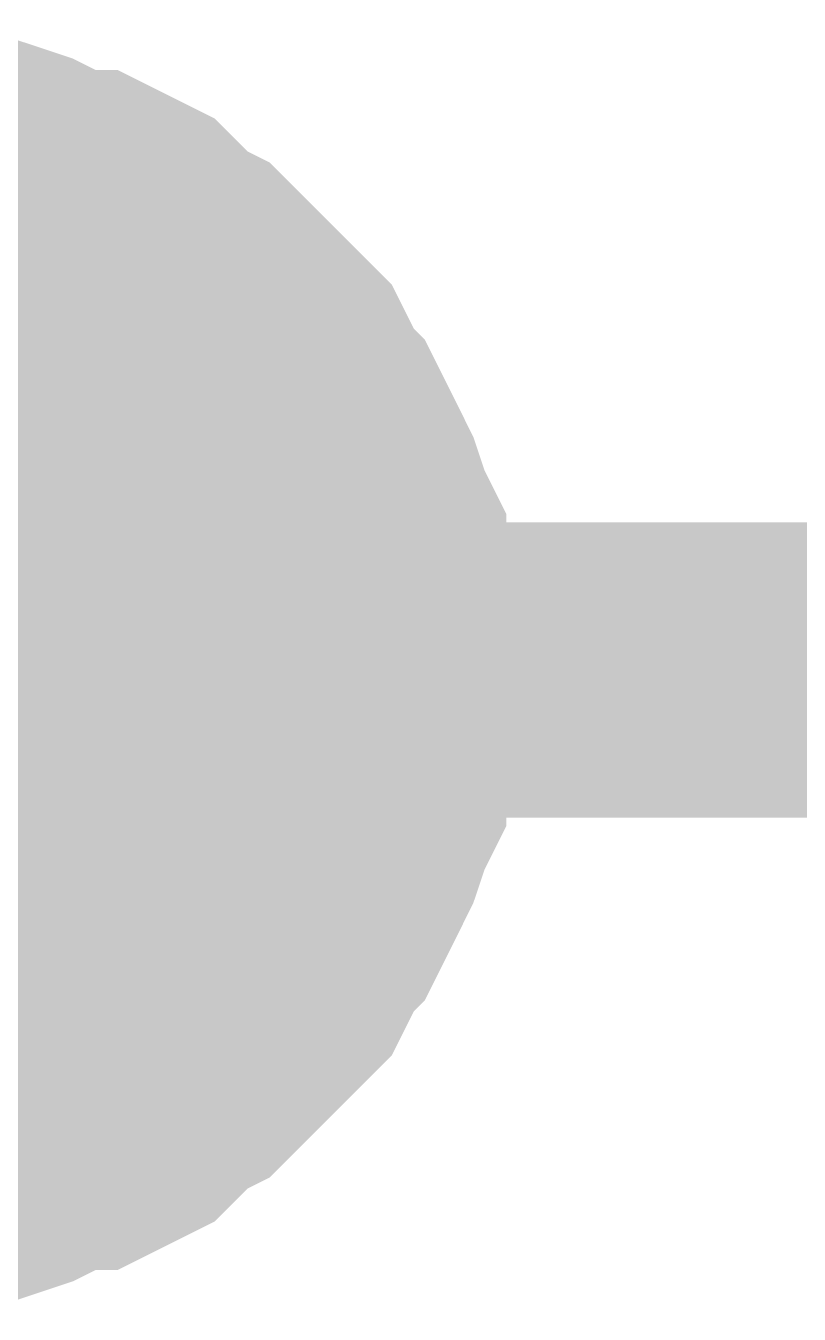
# Model space of a CAD drawing. Header units: inches. Extents: x 0 to 594, y 0 to 420.
# Drawn here: x 137.669 to 138.454, y 106.844 to 108.151 of the extents above; entities that cross this region are included whole.
import ezdxf

# ---------------------------------------------------------------- set-up
doc = ezdxf.new("R2010")
doc.units = ezdxf.units.IN
doc.layers.add('Sheet', color=255, linetype='Continuous')

msp = doc.modelspace()

# ---------------------------------------------------------------- linework, layer by layer
at = {"layer": 'Sheet'}
for points in [[(137.5025, 108.0013, 0.2997, 0.2997, 0), (137.5249, 108.0013, 0.2997, 0.2997, 0), (137.5585, 108.0013, 0.2997, 0.2997, 0), (137.5809, 107.9901, 0.2997, 0.2997, 0), (137.6033, 107.9901, 0.2997, 0.2997, 0), (137.6257, 107.9901, 0.2997, 0.2997, 0), (137.6593, 107.9789, 0.2997, 0.2997, 0), (137.6817, 107.9677, 0.2997, 0.2997, 0), (137.7041, 107.9565, 0.2997, 0.2997, 0), (137.7265, 107.9565, 0.2997, 0.2997, 0), (137.7489, 107.9453, 0.2997, 0.2997, 0), (137.7713, 107.9341, 0.2997, 0.2997, 0), (137.7937, 107.9117, 0.2997, 0.2997, 0), (137.8049, 107.9005, 0.2997, 0.2997, 0), (137.8273, 107.8893, 0.2997, 0.2997, 0), (137.8497, 107.8669, 0.2997, 0.2997, 0), (137.8609, 107.8557, 0.2997, 0.2997, 0), (137.8833, 107.8333, 0.2997, 0.2997, 0), (137.8945, 107.8221, 0.2997, 0.2997, 0), (137.9169, 107.7997, 0.2997, 0.2997, 0), (137.9281, 107.7773, 0.2997, 0.2997, 0), (137.9393, 107.7549, 0.2997, 0.2997, 0), (137.9505, 107.7437, 0.2997, 0.2997, 0), (137.9617, 107.7213, 0.2997, 0.2997, 0), (137.9729, 107.6989, 0.2997, 0.2997, 0), (137.984, 107.6765, 0.2997, 0.2997, 0), (137.9952, 107.6429, 0.2997, 0.2997, 0), (138.0064, 107.6205, 0.2997, 0.2997, 0), (138.0064, 107.5981, 0.2997, 0.2997, 0), (138.0064, 107.5757, 0.2997, 0.2997, 0), (138.0176, 107.5533, 0.2997, 0.2997, 0), (138.0176, 107.5197, 0.2997, 0.2997, 0), (138.0176, 107.4973, 0.2997, 0.2997, 0)], [(137.5025, 108.0013, 0.2997, 0.2997, 0), (137.5249, 108.0013, 0.2997, 0.2997, 0), (137.5585, 108.0013, 0.2997, 0.2997, 0), (137.5809, 107.9901, 0.2997, 0.2997, 0), (137.6033, 107.9901, 0.2997, 0.2997, 0), (137.6257, 107.9901, 0.2997, 0.2997, 0), (137.6593, 107.9789, 0.2997, 0.2997, 0), (137.6817, 107.9677, 0.2997, 0.2997, 0), (137.7041, 107.9565, 0.2997, 0.2997, 0), (137.7265, 107.9565, 0.2997, 0.2997, 0), (137.7489, 107.9453, 0.2997, 0.2997, 0), (137.7713, 107.9341, 0.2997, 0.2997, 0), (137.7937, 107.9117, 0.2997, 0.2997, 0), (137.8049, 107.9005, 0.2997, 0.2997, 0), (137.8273, 107.8893, 0.2997, 0.2997, 0), (137.8497, 107.8669, 0.2997, 0.2997, 0), (137.8609, 107.8557, 0.2997, 0.2997, 0), (137.8833, 107.8333, 0.2997, 0.2997, 0), (137.8945, 107.8221, 0.2997, 0.2997, 0), (137.9169, 107.7997, 0.2997, 0.2997, 0), (137.9281, 107.7773, 0.2997, 0.2997, 0), (137.9393, 107.7549, 0.2997, 0.2997, 0), (137.9505, 107.7437, 0.2997, 0.2997, 0), (137.9617, 107.7213, 0.2997, 0.2997, 0), (137.9729, 107.6989, 0.2997, 0.2997, 0), (137.984, 107.6765, 0.2997, 0.2997, 0), (137.9952, 107.6429, 0.2997, 0.2997, 0), (138.0064, 107.6205, 0.2997, 0.2997, 0), (138.0064, 107.5981, 0.2997, 0.2997, 0), (138.0064, 107.5757, 0.2997, 0.2997, 0), (138.0176, 107.5533, 0.2997, 0.2997, 0), (138.0176, 107.5197, 0.2997, 0.2997, 0), (138.0176, 107.4973, 0.2997, 0.2997, 0)], [(137.5025, 108.0013, 0.2997, 0.2997, 0), (137.5249, 108.0013, 0.2997, 0.2997, 0), (137.5585, 108.0013, 0.2997, 0.2997, 0), (137.5809, 107.9901, 0.2997, 0.2997, 0), (137.6033, 107.9901, 0.2997, 0.2997, 0), (137.6257, 107.9901, 0.2997, 0.2997, 0), (137.6593, 107.9789, 0.2997, 0.2997, 0), (137.6817, 107.9677, 0.2997, 0.2997, 0), (137.7041, 107.9565, 0.2997, 0.2997, 0), (137.7265, 107.9565, 0.2997, 0.2997, 0), (137.7489, 107.9453, 0.2997, 0.2997, 0), (137.7713, 107.9341, 0.2997, 0.2997, 0), (137.7937, 107.9117, 0.2997, 0.2997, 0), (137.8049, 107.9005, 0.2997, 0.2997, 0), (137.8273, 107.8893, 0.2997, 0.2997, 0), (137.8497, 107.8669, 0.2997, 0.2997, 0), (137.8609, 107.8557, 0.2997, 0.2997, 0), (137.8833, 107.8333, 0.2997, 0.2997, 0), (137.8945, 107.8221, 0.2997, 0.2997, 0), (137.9169, 107.7997, 0.2997, 0.2997, 0), (137.9281, 107.7773, 0.2997, 0.2997, 0), (137.9393, 107.7549, 0.2997, 0.2997, 0), (137.9505, 107.7437, 0.2997, 0.2997, 0), (137.9617, 107.7213, 0.2997, 0.2997, 0), (137.9729, 107.6989, 0.2997, 0.2997, 0), (137.984, 107.6765, 0.2997, 0.2997, 0), (137.9952, 107.6429, 0.2997, 0.2997, 0), (138.0064, 107.6205, 0.2997, 0.2997, 0), (138.0064, 107.5981, 0.2997, 0.2997, 0), (138.0064, 107.5757, 0.2997, 0.2997, 0), (138.0176, 107.5533, 0.2997, 0.2997, 0), (138.0176, 107.5197, 0.2997, 0.2997, 0), (138.0176, 107.4973, 0.2997, 0.2997, 0)], [(137.5025, 108.0013, 0.2997, 0.2997, 0), (137.5249, 108.0013, 0.2997, 0.2997, 0), (137.5585, 108.0013, 0.2997, 0.2997, 0), (137.5809, 107.9901, 0.2997, 0.2997, 0), (137.6033, 107.9901, 0.2997, 0.2997, 0), (137.6257, 107.9901, 0.2997, 0.2997, 0), (137.6593, 107.9789, 0.2997, 0.2997, 0), (137.6817, 107.9677, 0.2997, 0.2997, 0), (137.7041, 107.9565, 0.2997, 0.2997, 0), (137.7265, 107.9565, 0.2997, 0.2997, 0), (137.7489, 107.9453, 0.2997, 0.2997, 0), (137.7713, 107.9341, 0.2997, 0.2997, 0), (137.7937, 107.9117, 0.2997, 0.2997, 0), (137.8049, 107.9005, 0.2997, 0.2997, 0), (137.8273, 107.8893, 0.2997, 0.2997, 0), (137.8497, 107.8669, 0.2997, 0.2997, 0), (137.8609, 107.8557, 0.2997, 0.2997, 0), (137.8833, 107.8333, 0.2997, 0.2997, 0), (137.8945, 107.8221, 0.2997, 0.2997, 0), (137.9169, 107.7997, 0.2997, 0.2997, 0), (137.9281, 107.7773, 0.2997, 0.2997, 0), (137.9393, 107.7549, 0.2997, 0.2997, 0), (137.9505, 107.7437, 0.2997, 0.2997, 0), (137.9617, 107.7213, 0.2997, 0.2997, 0), (137.9729, 107.6989, 0.2997, 0.2997, 0), (137.984, 107.6765, 0.2997, 0.2997, 0), (137.9952, 107.6429, 0.2997, 0.2997, 0), (138.0064, 107.6205, 0.2997, 0.2997, 0), (138.0064, 107.5981, 0.2997, 0.2997, 0), (138.0064, 107.5757, 0.2997, 0.2997, 0), (138.0176, 107.5533, 0.2997, 0.2997, 0), (138.0176, 107.5197, 0.2997, 0.2997, 0), (138.0176, 107.4973, 0.2997, 0.2997, 0)], [(137.5025, 108.0013, 0.2997, 0.2997, 0), (137.5249, 108.0013, 0.2997, 0.2997, 0), (137.5585, 108.0013, 0.2997, 0.2997, 0), (137.5809, 107.9901, 0.2997, 0.2997, 0), (137.6033, 107.9901, 0.2997, 0.2997, 0), (137.6257, 107.9901, 0.2997, 0.2997, 0), (137.6593, 107.9789, 0.2997, 0.2997, 0), (137.6817, 107.9677, 0.2997, 0.2997, 0), (137.7041, 107.9565, 0.2997, 0.2997, 0), (137.7265, 107.9565, 0.2997, 0.2997, 0), (137.7489, 107.9453, 0.2997, 0.2997, 0), (137.7713, 107.9341, 0.2997, 0.2997, 0), (137.7937, 107.9117, 0.2997, 0.2997, 0), (137.8049, 107.9005, 0.2997, 0.2997, 0), (137.8273, 107.8893, 0.2997, 0.2997, 0), (137.8497, 107.8669, 0.2997, 0.2997, 0), (137.8609, 107.8557, 0.2997, 0.2997, 0), (137.8833, 107.8333, 0.2997, 0.2997, 0), (137.8945, 107.8221, 0.2997, 0.2997, 0), (137.9169, 107.7997, 0.2997, 0.2997, 0), (137.9281, 107.7773, 0.2997, 0.2997, 0), (137.9393, 107.7549, 0.2997, 0.2997, 0), (137.9505, 107.7437, 0.2997, 0.2997, 0), (137.9617, 107.7213, 0.2997, 0.2997, 0), (137.9729, 107.6989, 0.2997, 0.2997, 0), (137.984, 107.6765, 0.2997, 0.2997, 0), (137.9952, 107.6429, 0.2997, 0.2997, 0), (138.0064, 107.6205, 0.2997, 0.2997, 0), (138.0064, 107.5981, 0.2997, 0.2997, 0), (138.0064, 107.5757, 0.2997, 0.2997, 0), (138.0176, 107.5533, 0.2997, 0.2997, 0), (138.0176, 107.5197, 0.2997, 0.2997, 0), (138.0176, 107.4973, 0.2997, 0.2997, 0)], [(137.6033, 107.9901, 0.0991, 0.0991, 0), (137.6257, 107.9901, 0.0991, 0.0991, 0), (137.6593, 107.9789, 0.0991, 0.0991, 0), (137.6817, 107.9677, 0.0991, 0.0991, 0), (137.7041, 107.9565, 0.0991, 0.0991, 0), (137.7265, 107.9565, 0.0991, 0.0991, 0), (137.7489, 107.9453, 0.0991, 0.0991, 0), (137.7713, 107.9341, 0.0991, 0.0991, 0), (137.7937, 107.9117, 0.0991, 0.0991, 0), (137.8049, 107.9005, 0.0991, 0.0991, 0), (137.8273, 107.8893, 0.0991, 0.0991, 0), (137.8497, 107.8669, 0.0991, 0.0991, 0), (137.8609, 107.8557, 0.0991, 0.0991, 0), (137.8833, 107.8333, 0.0991, 0.0991, 0), (137.8945, 107.8221, 0.0991, 0.0991, 0), (137.9169, 107.7997, 0.0991, 0.0991, 0), (137.9281, 107.7773, 0.0991, 0.0991, 0), (137.9393, 107.7549, 0.0991, 0.0991, 0), (137.9505, 107.7437, 0.0991, 0.0991, 0), (137.9617, 107.7213, 0.0991, 0.0991, 0), (137.9729, 107.6989, 0.0991, 0.0991, 0), (137.984, 107.6765, 0.0991, 0.0991, 0), (137.9952, 107.6429, 0.0991, 0.0991, 0), (138.0064, 107.6205, 0.0991, 0.0991, 0), (138.0064, 107.5981, 0.0991, 0.0991, 0), (138.0064, 107.5757, 0.0991, 0.0991, 0), (138.0176, 107.5533, 0.0991, 0.0991, 0), (138.0176, 107.5197, 0.0991, 0.0991, 0), (138.0176, 107.4973, 0.0991, 0.0991, 0)], [(137.6033, 107.9901, 0.0991, 0.0991, 0), (137.6257, 107.9901, 0.0991, 0.0991, 0), (137.6593, 107.9789, 0.0991, 0.0991, 0), (137.6817, 107.9677, 0.0991, 0.0991, 0), (137.7041, 107.9565, 0.0991, 0.0991, 0), (137.7265, 107.9565, 0.0991, 0.0991, 0), (137.7489, 107.9453, 0.0991, 0.0991, 0), (137.7713, 107.9341, 0.0991, 0.0991, 0), (137.7937, 107.9117, 0.0991, 0.0991, 0), (137.8049, 107.9005, 0.0991, 0.0991, 0), (137.8273, 107.8893, 0.0991, 0.0991, 0), (137.8497, 107.8669, 0.0991, 0.0991, 0), (137.8609, 107.8557, 0.0991, 0.0991, 0), (137.8833, 107.8333, 0.0991, 0.0991, 0), (137.8945, 107.8221, 0.0991, 0.0991, 0), (137.9169, 107.7997, 0.0991, 0.0991, 0), (137.9281, 107.7773, 0.0991, 0.0991, 0), (137.9393, 107.7549, 0.0991, 0.0991, 0), (137.9505, 107.7437, 0.0991, 0.0991, 0), (137.9617, 107.7213, 0.0991, 0.0991, 0), (137.9729, 107.6989, 0.0991, 0.0991, 0), (137.984, 107.6765, 0.0991, 0.0991, 0), (137.9952, 107.6429, 0.0991, 0.0991, 0), (138.0064, 107.6205, 0.0991, 0.0991, 0), (138.0064, 107.5981, 0.0991, 0.0991, 0), (138.0064, 107.5757, 0.0991, 0.0991, 0), (138.0176, 107.5533, 0.0991, 0.0991, 0), (138.0176, 107.5197, 0.0991, 0.0991, 0), (138.0176, 107.4973, 0.0991, 0.0991, 0)], [(137.6033, 107.9901, 0.0991, 0.0991, 0), (137.6257, 107.9901, 0.0991, 0.0991, 0), (137.6593, 107.9789, 0.0991, 0.0991, 0), (137.6817, 107.9677, 0.0991, 0.0991, 0), (137.7041, 107.9565, 0.0991, 0.0991, 0), (137.7265, 107.9565, 0.0991, 0.0991, 0), (137.7489, 107.9453, 0.0991, 0.0991, 0), (137.7713, 107.9341, 0.0991, 0.0991, 0), (137.7937, 107.9117, 0.0991, 0.0991, 0), (137.8049, 107.9005, 0.0991, 0.0991, 0), (137.8273, 107.8893, 0.0991, 0.0991, 0), (137.8497, 107.8669, 0.0991, 0.0991, 0), (137.8609, 107.8557, 0.0991, 0.0991, 0), (137.8833, 107.8333, 0.0991, 0.0991, 0), (137.8945, 107.8221, 0.0991, 0.0991, 0), (137.9169, 107.7997, 0.0991, 0.0991, 0), (137.9281, 107.7773, 0.0991, 0.0991, 0), (137.9393, 107.7549, 0.0991, 0.0991, 0), (137.9505, 107.7437, 0.0991, 0.0991, 0), (137.9617, 107.7213, 0.0991, 0.0991, 0), (137.9729, 107.6989, 0.0991, 0.0991, 0), (137.984, 107.6765, 0.0991, 0.0991, 0), (137.9952, 107.6429, 0.0991, 0.0991, 0), (138.0064, 107.6205, 0.0991, 0.0991, 0), (138.0064, 107.5981, 0.0991, 0.0991, 0), (138.0064, 107.5757, 0.0991, 0.0991, 0), (138.0176, 107.5533, 0.0991, 0.0991, 0), (138.0176, 107.5197, 0.0991, 0.0991, 0), (138.0176, 107.4973, 0.0991, 0.0991, 0)], [(137.6033, 107.9901, 0.0991, 0.0991, 0), (137.6257, 107.9901, 0.0991, 0.0991, 0), (137.6593, 107.9789, 0.0991, 0.0991, 0), (137.6817, 107.9677, 0.0991, 0.0991, 0), (137.7041, 107.9565, 0.0991, 0.0991, 0), (137.7265, 107.9565, 0.0991, 0.0991, 0), (137.7489, 107.9453, 0.0991, 0.0991, 0), (137.7713, 107.9341, 0.0991, 0.0991, 0), (137.7937, 107.9117, 0.0991, 0.0991, 0), (137.8049, 107.9005, 0.0991, 0.0991, 0), (137.8273, 107.8893, 0.0991, 0.0991, 0), (137.8497, 107.8669, 0.0991, 0.0991, 0), (137.8609, 107.8557, 0.0991, 0.0991, 0), (137.8833, 107.8333, 0.0991, 0.0991, 0), (137.8945, 107.8221, 0.0991, 0.0991, 0), (137.9169, 107.7997, 0.0991, 0.0991, 0), (137.9281, 107.7773, 0.0991, 0.0991, 0), (137.9393, 107.7549, 0.0991, 0.0991, 0), (137.9505, 107.7437, 0.0991, 0.0991, 0), (137.9617, 107.7213, 0.0991, 0.0991, 0), (137.9729, 107.6989, 0.0991, 0.0991, 0), (137.984, 107.6765, 0.0991, 0.0991, 0), (137.9952, 107.6429, 0.0991, 0.0991, 0), (138.0064, 107.6205, 0.0991, 0.0991, 0), (138.0064, 107.5981, 0.0991, 0.0991, 0), (138.0064, 107.5757, 0.0991, 0.0991, 0), (138.0176, 107.5533, 0.0991, 0.0991, 0), (138.0176, 107.5197, 0.0991, 0.0991, 0), (138.0176, 107.4973, 0.0991, 0.0991, 0)], [(137.6033, 107.9901, 0.0991, 0.0991, 0), (137.6257, 107.9901, 0.0991, 0.0991, 0), (137.6593, 107.9789, 0.0991, 0.0991, 0), (137.6817, 107.9677, 0.0991, 0.0991, 0), (137.7041, 107.9565, 0.0991, 0.0991, 0), (137.7265, 107.9565, 0.0991, 0.0991, 0), (137.7489, 107.9453, 0.0991, 0.0991, 0), (137.7713, 107.9341, 0.0991, 0.0991, 0), (137.7937, 107.9117, 0.0991, 0.0991, 0), (137.8049, 107.9005, 0.0991, 0.0991, 0), (137.8273, 107.8893, 0.0991, 0.0991, 0), (137.8497, 107.8669, 0.0991, 0.0991, 0), (137.8609, 107.8557, 0.0991, 0.0991, 0), (137.8833, 107.8333, 0.0991, 0.0991, 0), (137.8945, 107.8221, 0.0991, 0.0991, 0), (137.9169, 107.7997, 0.0991, 0.0991, 0), (137.9281, 107.7773, 0.0991, 0.0991, 0), (137.9393, 107.7549, 0.0991, 0.0991, 0), (137.9505, 107.7437, 0.0991, 0.0991, 0), (137.9617, 107.7213, 0.0991, 0.0991, 0), (137.9729, 107.6989, 0.0991, 0.0991, 0), (137.984, 107.6765, 0.0991, 0.0991, 0), (137.9952, 107.6429, 0.0991, 0.0991, 0), (138.0064, 107.6205, 0.0991, 0.0991, 0), (138.0064, 107.5981, 0.0991, 0.0991, 0), (138.0064, 107.5757, 0.0991, 0.0991, 0), (138.0176, 107.5533, 0.0991, 0.0991, 0), (138.0176, 107.5197, 0.0991, 0.0991, 0), (138.0176, 107.4973, 0.0991, 0.0991, 0)], [(130.0103, 107.4973, 0.2997, 0.2997, 0), (137.5025, 107.4973, 0.2997, 0.2997, 0), (150.0007, 107.4973, 0.2997, 0.2997, 0)], [(138.0176, 107.4973, 0.2997, 0.2997, 0), (138.0176, 107.4749, 0.2997, 0.2997, 0), (138.0176, 107.4413, 0.2997, 0.2997, 0), (138.0064, 107.4189, 0.2997, 0.2997, 0), (138.0064, 107.3965, 0.2997, 0.2997, 0), (138.0064, 107.3741, 0.2997, 0.2997, 0), (137.9952, 107.3517, 0.2997, 0.2997, 0), (137.984, 107.3182, 0.2997, 0.2997, 0), (137.9729, 107.2958, 0.2997, 0.2997, 0), (137.9617, 107.2734, 0.2997, 0.2997, 0), (137.9505, 107.251, 0.2997, 0.2997, 0), (137.9393, 107.2398, 0.2997, 0.2997, 0), (137.9281, 107.2174, 0.2997, 0.2997, 0), (137.9169, 107.195, 0.2997, 0.2997, 0), (137.8945, 107.1726, 0.2997, 0.2997, 0), (137.8833, 107.1614, 0.2997, 0.2997, 0), (137.8609, 107.139, 0.2997, 0.2997, 0), (137.8497, 107.1278, 0.2997, 0.2997, 0), (137.8273, 107.1054, 0.2997, 0.2997, 0), (137.8049, 107.0942, 0.2997, 0.2997, 0), (137.7937, 107.083, 0.2997, 0.2997, 0), (137.7713, 107.0606, 0.2997, 0.2997, 0), (137.7489, 107.0494, 0.2997, 0.2997, 0), (137.7265, 107.0382, 0.2997, 0.2997, 0), (137.7041, 107.0382, 0.2997, 0.2997, 0), (137.6817, 107.027, 0.2997, 0.2997, 0), (137.6593, 107.0158, 0.2997, 0.2997, 0), (137.6257, 107.0046, 0.2997, 0.2997, 0), (137.6033, 107.0046, 0.2997, 0.2997, 0), (137.5809, 107.0046, 0.2997, 0.2997, 0), (137.5585, 106.9934, 0.2997, 0.2997, 0), (137.5249, 106.9934, 0.2997, 0.2997, 0), (137.5025, 106.9934, 0.2997, 0.2997, 0)], [(138.0176, 107.4973, 0.2997, 0.2997, 0), (138.0176, 107.4749, 0.2997, 0.2997, 0), (138.0176, 107.4413, 0.2997, 0.2997, 0), (138.0064, 107.4189, 0.2997, 0.2997, 0), (138.0064, 107.3965, 0.2997, 0.2997, 0), (138.0064, 107.3741, 0.2997, 0.2997, 0), (137.9952, 107.3517, 0.2997, 0.2997, 0), (137.984, 107.3182, 0.2997, 0.2997, 0), (137.9729, 107.2958, 0.2997, 0.2997, 0), (137.9617, 107.2734, 0.2997, 0.2997, 0), (137.9505, 107.251, 0.2997, 0.2997, 0), (137.9393, 107.2398, 0.2997, 0.2997, 0), (137.9281, 107.2174, 0.2997, 0.2997, 0), (137.9169, 107.195, 0.2997, 0.2997, 0), (137.8945, 107.1726, 0.2997, 0.2997, 0), (137.8833, 107.1614, 0.2997, 0.2997, 0), (137.8609, 107.139, 0.2997, 0.2997, 0), (137.8497, 107.1278, 0.2997, 0.2997, 0), (137.8273, 107.1054, 0.2997, 0.2997, 0), (137.8049, 107.0942, 0.2997, 0.2997, 0), (137.7937, 107.083, 0.2997, 0.2997, 0), (137.7713, 107.0606, 0.2997, 0.2997, 0), (137.7489, 107.0494, 0.2997, 0.2997, 0), (137.7265, 107.0382, 0.2997, 0.2997, 0), (137.7041, 107.0382, 0.2997, 0.2997, 0), (137.6817, 107.027, 0.2997, 0.2997, 0), (137.6593, 107.0158, 0.2997, 0.2997, 0), (137.6257, 107.0046, 0.2997, 0.2997, 0), (137.6033, 107.0046, 0.2997, 0.2997, 0), (137.5809, 107.0046, 0.2997, 0.2997, 0), (137.5585, 106.9934, 0.2997, 0.2997, 0), (137.5249, 106.9934, 0.2997, 0.2997, 0), (137.5025, 106.9934, 0.2997, 0.2997, 0)], [(138.0176, 107.4973, 0.2997, 0.2997, 0), (138.0176, 107.4749, 0.2997, 0.2997, 0), (138.0176, 107.4413, 0.2997, 0.2997, 0), (138.0064, 107.4189, 0.2997, 0.2997, 0), (138.0064, 107.3965, 0.2997, 0.2997, 0), (138.0064, 107.3741, 0.2997, 0.2997, 0), (137.9952, 107.3517, 0.2997, 0.2997, 0), (137.984, 107.3182, 0.2997, 0.2997, 0), (137.9729, 107.2958, 0.2997, 0.2997, 0), (137.9617, 107.2734, 0.2997, 0.2997, 0), (137.9505, 107.251, 0.2997, 0.2997, 0), (137.9393, 107.2398, 0.2997, 0.2997, 0), (137.9281, 107.2174, 0.2997, 0.2997, 0), (137.9169, 107.195, 0.2997, 0.2997, 0), (137.8945, 107.1726, 0.2997, 0.2997, 0), (137.8833, 107.1614, 0.2997, 0.2997, 0), (137.8609, 107.139, 0.2997, 0.2997, 0), (137.8497, 107.1278, 0.2997, 0.2997, 0), (137.8273, 107.1054, 0.2997, 0.2997, 0), (137.8049, 107.0942, 0.2997, 0.2997, 0), (137.7937, 107.083, 0.2997, 0.2997, 0), (137.7713, 107.0606, 0.2997, 0.2997, 0), (137.7489, 107.0494, 0.2997, 0.2997, 0), (137.7265, 107.0382, 0.2997, 0.2997, 0), (137.7041, 107.0382, 0.2997, 0.2997, 0), (137.6817, 107.027, 0.2997, 0.2997, 0), (137.6593, 107.0158, 0.2997, 0.2997, 0), (137.6257, 107.0046, 0.2997, 0.2997, 0), (137.6033, 107.0046, 0.2997, 0.2997, 0), (137.5809, 107.0046, 0.2997, 0.2997, 0), (137.5585, 106.9934, 0.2997, 0.2997, 0), (137.5249, 106.9934, 0.2997, 0.2997, 0), (137.5025, 106.9934, 0.2997, 0.2997, 0)], [(138.0176, 107.4973, 0.2997, 0.2997, 0), (138.0176, 107.4749, 0.2997, 0.2997, 0), (138.0176, 107.4413, 0.2997, 0.2997, 0), (138.0064, 107.4189, 0.2997, 0.2997, 0), (138.0064, 107.3965, 0.2997, 0.2997, 0), (138.0064, 107.3741, 0.2997, 0.2997, 0), (137.9952, 107.3517, 0.2997, 0.2997, 0), (137.984, 107.3182, 0.2997, 0.2997, 0), (137.9729, 107.2958, 0.2997, 0.2997, 0), (137.9617, 107.2734, 0.2997, 0.2997, 0), (137.9505, 107.251, 0.2997, 0.2997, 0), (137.9393, 107.2398, 0.2997, 0.2997, 0), (137.9281, 107.2174, 0.2997, 0.2997, 0), (137.9169, 107.195, 0.2997, 0.2997, 0), (137.8945, 107.1726, 0.2997, 0.2997, 0), (137.8833, 107.1614, 0.2997, 0.2997, 0), (137.8609, 107.139, 0.2997, 0.2997, 0), (137.8497, 107.1278, 0.2997, 0.2997, 0), (137.8273, 107.1054, 0.2997, 0.2997, 0), (137.8049, 107.0942, 0.2997, 0.2997, 0), (137.7937, 107.083, 0.2997, 0.2997, 0), (137.7713, 107.0606, 0.2997, 0.2997, 0), (137.7489, 107.0494, 0.2997, 0.2997, 0), (137.7265, 107.0382, 0.2997, 0.2997, 0), (137.7041, 107.0382, 0.2997, 0.2997, 0), (137.6817, 107.027, 0.2997, 0.2997, 0), (137.6593, 107.0158, 0.2997, 0.2997, 0), (137.6257, 107.0046, 0.2997, 0.2997, 0), (137.6033, 107.0046, 0.2997, 0.2997, 0), (137.5809, 107.0046, 0.2997, 0.2997, 0), (137.5585, 106.9934, 0.2997, 0.2997, 0), (137.5249, 106.9934, 0.2997, 0.2997, 0), (137.5025, 106.9934, 0.2997, 0.2997, 0)], [(138.0176, 107.4973, 0.2997, 0.2997, 0), (138.0176, 107.4749, 0.2997, 0.2997, 0), (138.0176, 107.4413, 0.2997, 0.2997, 0), (138.0064, 107.4189, 0.2997, 0.2997, 0), (138.0064, 107.3965, 0.2997, 0.2997, 0), (138.0064, 107.3741, 0.2997, 0.2997, 0), (137.9952, 107.3517, 0.2997, 0.2997, 0), (137.984, 107.3182, 0.2997, 0.2997, 0), (137.9729, 107.2958, 0.2997, 0.2997, 0), (137.9617, 107.2734, 0.2997, 0.2997, 0), (137.9505, 107.251, 0.2997, 0.2997, 0), (137.9393, 107.2398, 0.2997, 0.2997, 0), (137.9281, 107.2174, 0.2997, 0.2997, 0), (137.9169, 107.195, 0.2997, 0.2997, 0), (137.8945, 107.1726, 0.2997, 0.2997, 0), (137.8833, 107.1614, 0.2997, 0.2997, 0), (137.8609, 107.139, 0.2997, 0.2997, 0), (137.8497, 107.1278, 0.2997, 0.2997, 0), (137.8273, 107.1054, 0.2997, 0.2997, 0), (137.8049, 107.0942, 0.2997, 0.2997, 0), (137.7937, 107.083, 0.2997, 0.2997, 0), (137.7713, 107.0606, 0.2997, 0.2997, 0), (137.7489, 107.0494, 0.2997, 0.2997, 0), (137.7265, 107.0382, 0.2997, 0.2997, 0), (137.7041, 107.0382, 0.2997, 0.2997, 0), (137.6817, 107.027, 0.2997, 0.2997, 0), (137.6593, 107.0158, 0.2997, 0.2997, 0), (137.6257, 107.0046, 0.2997, 0.2997, 0), (137.6033, 107.0046, 0.2997, 0.2997, 0), (137.5809, 107.0046, 0.2997, 0.2997, 0), (137.5585, 106.9934, 0.2997, 0.2997, 0), (137.5249, 106.9934, 0.2997, 0.2997, 0), (137.5025, 106.9934, 0.2997, 0.2997, 0)], [(138.0176, 107.4973, 0.2997, 0.2997, 0), (138.0176, 107.4973, 0.2997, 0.2997, 0), (138.0176, 107.4973, 0.2997, 0.2997, 0), (138.0176, 107.4973, 0.2997, 0.2997, 0), (138.0176, 107.4973, 0.2997, 0.2997, 0), (138.0176, 107.4973, 0.2997, 0.2997, 0), (138.0176, 107.4973, 0.2997, 0.2997, 0), (138.0176, 107.4973, 0.2997, 0.2997, 0), (138.0176, 107.4973, 0.2997, 0.2997, 0), (138.0176, 107.4973, 0.2997, 0.2997, 0), (138.0176, 107.4973, 0.2997, 0.2997, 0), (138.0176, 107.4973, 0.2997, 0.2997, 0), (138.0176, 107.4973, 0.2997, 0.2997, 0), (138.0176, 107.4973, 0.2997, 0.2997, 0), (138.0176, 107.4973, 0.2997, 0.2997, 0), (138.0176, 107.4973, 0.2997, 0.2997, 0), (138.0176, 107.4973, 0.2997, 0.2997, 0), (138.0176, 107.4973, 0.2997, 0.2997, 0), (138.0176, 107.4973, 0.2997, 0.2997, 0), (138.0176, 107.4973, 0.2997, 0.2997, 0), (138.0176, 107.4973, 0.2997, 0.2997, 0), (138.0176, 107.4973, 0.2997, 0.2997, 0), (138.0176, 107.4973, 0.2997, 0.2997, 0), (138.0176, 107.4973, 0.2997, 0.2997, 0), (138.0176, 107.4973, 0.2997, 0.2997, 0), (138.0176, 107.4973, 0.2997, 0.2997, 0), (138.0176, 107.4973, 0.2997, 0.2997, 0), (138.0176, 107.4973, 0.2997, 0.2997, 0), (138.0176, 107.4973, 0.2997, 0.2997, 0), (138.0176, 107.4973, 0.2997, 0.2997, 0), (138.0176, 107.4973, 0.2997, 0.2997, 0), (138.0176, 107.4973, 0.2997, 0.2997, 0), (138.0176, 107.4973, 0.2997, 0.2997, 0)], [(138.0176, 107.4973, 0.2997, 0.2997, 0), (138.0176, 107.4973, 0.2997, 0.2997, 0)], [(138.0176, 107.4973, 0.2997, 0.2997, 0), (138.0176, 107.4973, 0.2997, 0.2997, 0), (138.0176, 107.4973, 0.2997, 0.2997, 0), (138.0176, 107.4973, 0.2997, 0.2997, 0), (138.0176, 107.4973, 0.2997, 0.2997, 0), (138.0176, 107.4973, 0.2997, 0.2997, 0), (138.0176, 107.4973, 0.2997, 0.2997, 0), (138.0176, 107.4973, 0.2997, 0.2997, 0), (138.0176, 107.4973, 0.2997, 0.2997, 0), (138.0176, 107.4973, 0.2997, 0.2997, 0), (138.0176, 107.4973, 0.2997, 0.2997, 0), (138.0176, 107.4973, 0.2997, 0.2997, 0), (138.0176, 107.4973, 0.2997, 0.2997, 0), (138.0176, 107.4973, 0.2997, 0.2997, 0), (138.0176, 107.4973, 0.2997, 0.2997, 0), (138.0176, 107.4973, 0.2997, 0.2997, 0), (138.0176, 107.4973, 0.2997, 0.2997, 0), (138.0176, 107.4973, 0.2997, 0.2997, 0), (138.0176, 107.4973, 0.2997, 0.2997, 0), (138.0176, 107.4973, 0.2997, 0.2997, 0), (138.0176, 107.4973, 0.2997, 0.2997, 0), (138.0176, 107.4973, 0.2997, 0.2997, 0), (138.0176, 107.4973, 0.2997, 0.2997, 0), (138.0176, 107.4973, 0.2997, 0.2997, 0), (138.0176, 107.4973, 0.2997, 0.2997, 0), (138.0176, 107.4973, 0.2997, 0.2997, 0), (138.0176, 107.4973, 0.2997, 0.2997, 0), (138.0176, 107.4973, 0.2997, 0.2997, 0), (138.0176, 107.4973, 0.2997, 0.2997, 0), (138.0176, 107.4973, 0.2997, 0.2997, 0), (138.0176, 107.4973, 0.2997, 0.2997, 0), (138.0176, 107.4973, 0.2997, 0.2997, 0), (138.0176, 107.4973, 0.2997, 0.2997, 0)], [(138.0176, 107.4973, 0.2997, 0.2997, 0), (138.0176, 107.4973, 0.2997, 0.2997, 0)], [(138.0176, 107.4973, 0.2997, 0.2997, 0), (138.0176, 107.4973, 0.2997, 0.2997, 0), (138.0176, 107.4973, 0.2997, 0.2997, 0), (138.0176, 107.4973, 0.2997, 0.2997, 0), (138.0176, 107.4973, 0.2997, 0.2997, 0), (138.0176, 107.4973, 0.2997, 0.2997, 0), (138.0176, 107.4973, 0.2997, 0.2997, 0), (138.0176, 107.4973, 0.2997, 0.2997, 0), (138.0176, 107.4973, 0.2997, 0.2997, 0), (138.0176, 107.4973, 0.2997, 0.2997, 0), (138.0176, 107.4973, 0.2997, 0.2997, 0), (138.0176, 107.4973, 0.2997, 0.2997, 0), (138.0176, 107.4973, 0.2997, 0.2997, 0), (138.0176, 107.4973, 0.2997, 0.2997, 0), (138.0176, 107.4973, 0.2997, 0.2997, 0), (138.0176, 107.4973, 0.2997, 0.2997, 0), (138.0176, 107.4973, 0.2997, 0.2997, 0), (138.0176, 107.4973, 0.2997, 0.2997, 0), (138.0176, 107.4973, 0.2997, 0.2997, 0), (138.0176, 107.4973, 0.2997, 0.2997, 0), (138.0176, 107.4973, 0.2997, 0.2997, 0), (138.0176, 107.4973, 0.2997, 0.2997, 0), (138.0176, 107.4973, 0.2997, 0.2997, 0), (138.0176, 107.4973, 0.2997, 0.2997, 0), (138.0176, 107.4973, 0.2997, 0.2997, 0), (138.0176, 107.4973, 0.2997, 0.2997, 0), (138.0176, 107.4973, 0.2997, 0.2997, 0), (138.0176, 107.4973, 0.2997, 0.2997, 0), (138.0176, 107.4973, 0.2997, 0.2997, 0), (138.0176, 107.4973, 0.2997, 0.2997, 0), (138.0176, 107.4973, 0.2997, 0.2997, 0), (138.0176, 107.4973, 0.2997, 0.2997, 0), (138.0176, 107.4973, 0.2997, 0.2997, 0)], [(138.0176, 107.4973, 0.2997, 0.2997, 0), (138.0176, 107.4973, 0.2997, 0.2997, 0)], [(138.0176, 107.4973, 0.2997, 0.2997, 0), (138.0176, 107.4973, 0.2997, 0.2997, 0), (138.0176, 107.4973, 0.2997, 0.2997, 0), (138.0176, 107.4973, 0.2997, 0.2997, 0), (138.0176, 107.4973, 0.2997, 0.2997, 0), (138.0176, 107.4973, 0.2997, 0.2997, 0), (138.0176, 107.4973, 0.2997, 0.2997, 0), (138.0176, 107.4973, 0.2997, 0.2997, 0), (138.0176, 107.4973, 0.2997, 0.2997, 0), (138.0176, 107.4973, 0.2997, 0.2997, 0), (138.0176, 107.4973, 0.2997, 0.2997, 0), (138.0176, 107.4973, 0.2997, 0.2997, 0), (138.0176, 107.4973, 0.2997, 0.2997, 0), (138.0176, 107.4973, 0.2997, 0.2997, 0), (138.0176, 107.4973, 0.2997, 0.2997, 0), (138.0176, 107.4973, 0.2997, 0.2997, 0), (138.0176, 107.4973, 0.2997, 0.2997, 0), (138.0176, 107.4973, 0.2997, 0.2997, 0), (138.0176, 107.4973, 0.2997, 0.2997, 0), (138.0176, 107.4973, 0.2997, 0.2997, 0), (138.0176, 107.4973, 0.2997, 0.2997, 0), (138.0176, 107.4973, 0.2997, 0.2997, 0), (138.0176, 107.4973, 0.2997, 0.2997, 0), (138.0176, 107.4973, 0.2997, 0.2997, 0), (138.0176, 107.4973, 0.2997, 0.2997, 0), (138.0176, 107.4973, 0.2997, 0.2997, 0), (138.0176, 107.4973, 0.2997, 0.2997, 0), (138.0176, 107.4973, 0.2997, 0.2997, 0), (138.0176, 107.4973, 0.2997, 0.2997, 0), (138.0176, 107.4973, 0.2997, 0.2997, 0), (138.0176, 107.4973, 0.2997, 0.2997, 0), (138.0176, 107.4973, 0.2997, 0.2997, 0), (138.0176, 107.4973, 0.2997, 0.2997, 0)], [(138.0176, 107.4973, 0.2997, 0.2997, 0), (138.0176, 107.4973, 0.2997, 0.2997, 0)], [(138.0176, 107.4973, 0.2997, 0.2997, 0), (138.0176, 107.4973, 0.2997, 0.2997, 0), (138.0176, 107.4973, 0.2997, 0.2997, 0), (138.0176, 107.4973, 0.2997, 0.2997, 0), (138.0176, 107.4973, 0.2997, 0.2997, 0), (138.0176, 107.4973, 0.2997, 0.2997, 0), (138.0176, 107.4973, 0.2997, 0.2997, 0), (138.0176, 107.4973, 0.2997, 0.2997, 0), (138.0176, 107.4973, 0.2997, 0.2997, 0), (138.0176, 107.4973, 0.2997, 0.2997, 0), (138.0176, 107.4973, 0.2997, 0.2997, 0), (138.0176, 107.4973, 0.2997, 0.2997, 0), (138.0176, 107.4973, 0.2997, 0.2997, 0), (138.0176, 107.4973, 0.2997, 0.2997, 0), (138.0176, 107.4973, 0.2997, 0.2997, 0), (138.0176, 107.4973, 0.2997, 0.2997, 0), (138.0176, 107.4973, 0.2997, 0.2997, 0), (138.0176, 107.4973, 0.2997, 0.2997, 0), (138.0176, 107.4973, 0.2997, 0.2997, 0), (138.0176, 107.4973, 0.2997, 0.2997, 0), (138.0176, 107.4973, 0.2997, 0.2997, 0), (138.0176, 107.4973, 0.2997, 0.2997, 0), (138.0176, 107.4973, 0.2997, 0.2997, 0), (138.0176, 107.4973, 0.2997, 0.2997, 0), (138.0176, 107.4973, 0.2997, 0.2997, 0), (138.0176, 107.4973, 0.2997, 0.2997, 0), (138.0176, 107.4973, 0.2997, 0.2997, 0), (138.0176, 107.4973, 0.2997, 0.2997, 0), (138.0176, 107.4973, 0.2997, 0.2997, 0), (138.0176, 107.4973, 0.2997, 0.2997, 0), (138.0176, 107.4973, 0.2997, 0.2997, 0), (138.0176, 107.4973, 0.2997, 0.2997, 0), (138.0176, 107.4973, 0.2997, 0.2997, 0)], [(138.0176, 107.4973, 0.2997, 0.2997, 0), (138.0176, 107.4973, 0.2997, 0.2997, 0)], [(138.0176, 107.4973, 0.0991, 0.0991, 0), (138.0176, 107.4749, 0.0991, 0.0991, 0), (138.0176, 107.4413, 0.0991, 0.0991, 0), (138.0064, 107.4189, 0.0991, 0.0991, 0), (138.0064, 107.3965, 0.0991, 0.0991, 0), (138.0064, 107.3741, 0.0991, 0.0991, 0), (137.9952, 107.3517, 0.0991, 0.0991, 0), (137.984, 107.3182, 0.0991, 0.0991, 0), (137.9729, 107.2958, 0.0991, 0.0991, 0), (137.9617, 107.2734, 0.0991, 0.0991, 0), (137.9505, 107.251, 0.0991, 0.0991, 0), (137.9393, 107.2398, 0.0991, 0.0991, 0), (137.9281, 107.2174, 0.0991, 0.0991, 0), (137.9169, 107.195, 0.0991, 0.0991, 0), (137.8945, 107.1726, 0.0991, 0.0991, 0), (137.8833, 107.1614, 0.0991, 0.0991, 0), (137.8609, 107.139, 0.0991, 0.0991, 0), (137.8497, 107.1278, 0.0991, 0.0991, 0), (137.8273, 107.1054, 0.0991, 0.0991, 0), (137.8049, 107.0942, 0.0991, 0.0991, 0), (137.7937, 107.083, 0.0991, 0.0991, 0), (137.7713, 107.0606, 0.0991, 0.0991, 0), (137.7489, 107.0494, 0.0991, 0.0991, 0), (137.7265, 107.0382, 0.0991, 0.0991, 0), (137.7041, 107.0382, 0.0991, 0.0991, 0), (137.6817, 107.027, 0.0991, 0.0991, 0), (137.6593, 107.0158, 0.0991, 0.0991, 0), (137.6257, 107.0046, 0.0991, 0.0991, 0), (137.6033, 107.0046, 0.0991, 0.0991, 0)], [(138.0176, 107.4973, 0.0991, 0.0991, 0), (138.0176, 107.4749, 0.0991, 0.0991, 0), (138.0176, 107.4413, 0.0991, 0.0991, 0), (138.0064, 107.4189, 0.0991, 0.0991, 0), (138.0064, 107.3965, 0.0991, 0.0991, 0), (138.0064, 107.3741, 0.0991, 0.0991, 0), (137.9952, 107.3517, 0.0991, 0.0991, 0), (137.984, 107.3182, 0.0991, 0.0991, 0), (137.9729, 107.2958, 0.0991, 0.0991, 0), (137.9617, 107.2734, 0.0991, 0.0991, 0), (137.9505, 107.251, 0.0991, 0.0991, 0), (137.9393, 107.2398, 0.0991, 0.0991, 0), (137.9281, 107.2174, 0.0991, 0.0991, 0), (137.9169, 107.195, 0.0991, 0.0991, 0), (137.8945, 107.1726, 0.0991, 0.0991, 0), (137.8833, 107.1614, 0.0991, 0.0991, 0), (137.8609, 107.139, 0.0991, 0.0991, 0), (137.8497, 107.1278, 0.0991, 0.0991, 0), (137.8273, 107.1054, 0.0991, 0.0991, 0), (137.8049, 107.0942, 0.0991, 0.0991, 0), (137.7937, 107.083, 0.0991, 0.0991, 0), (137.7713, 107.0606, 0.0991, 0.0991, 0), (137.7489, 107.0494, 0.0991, 0.0991, 0), (137.7265, 107.0382, 0.0991, 0.0991, 0), (137.7041, 107.0382, 0.0991, 0.0991, 0), (137.6817, 107.027, 0.0991, 0.0991, 0), (137.6593, 107.0158, 0.0991, 0.0991, 0), (137.6257, 107.0046, 0.0991, 0.0991, 0), (137.6033, 107.0046, 0.0991, 0.0991, 0)], [(138.0176, 107.4973, 0.0991, 0.0991, 0), (138.0176, 107.4749, 0.0991, 0.0991, 0), (138.0176, 107.4413, 0.0991, 0.0991, 0), (138.0064, 107.4189, 0.0991, 0.0991, 0), (138.0064, 107.3965, 0.0991, 0.0991, 0), (138.0064, 107.3741, 0.0991, 0.0991, 0), (137.9952, 107.3517, 0.0991, 0.0991, 0), (137.984, 107.3182, 0.0991, 0.0991, 0), (137.9729, 107.2958, 0.0991, 0.0991, 0), (137.9617, 107.2734, 0.0991, 0.0991, 0), (137.9505, 107.251, 0.0991, 0.0991, 0), (137.9393, 107.2398, 0.0991, 0.0991, 0), (137.9281, 107.2174, 0.0991, 0.0991, 0), (137.9169, 107.195, 0.0991, 0.0991, 0), (137.8945, 107.1726, 0.0991, 0.0991, 0), (137.8833, 107.1614, 0.0991, 0.0991, 0), (137.8609, 107.139, 0.0991, 0.0991, 0), (137.8497, 107.1278, 0.0991, 0.0991, 0), (137.8273, 107.1054, 0.0991, 0.0991, 0), (137.8049, 107.0942, 0.0991, 0.0991, 0), (137.7937, 107.083, 0.0991, 0.0991, 0), (137.7713, 107.0606, 0.0991, 0.0991, 0), (137.7489, 107.0494, 0.0991, 0.0991, 0), (137.7265, 107.0382, 0.0991, 0.0991, 0), (137.7041, 107.0382, 0.0991, 0.0991, 0), (137.6817, 107.027, 0.0991, 0.0991, 0), (137.6593, 107.0158, 0.0991, 0.0991, 0), (137.6257, 107.0046, 0.0991, 0.0991, 0), (137.6033, 107.0046, 0.0991, 0.0991, 0)], [(138.0176, 107.4973, 0.0991, 0.0991, 0), (138.0176, 107.4749, 0.0991, 0.0991, 0), (138.0176, 107.4413, 0.0991, 0.0991, 0), (138.0064, 107.4189, 0.0991, 0.0991, 0), (138.0064, 107.3965, 0.0991, 0.0991, 0), (138.0064, 107.3741, 0.0991, 0.0991, 0), (137.9952, 107.3517, 0.0991, 0.0991, 0), (137.984, 107.3182, 0.0991, 0.0991, 0), (137.9729, 107.2958, 0.0991, 0.0991, 0), (137.9617, 107.2734, 0.0991, 0.0991, 0), (137.9505, 107.251, 0.0991, 0.0991, 0), (137.9393, 107.2398, 0.0991, 0.0991, 0), (137.9281, 107.2174, 0.0991, 0.0991, 0), (137.9169, 107.195, 0.0991, 0.0991, 0), (137.8945, 107.1726, 0.0991, 0.0991, 0), (137.8833, 107.1614, 0.0991, 0.0991, 0), (137.8609, 107.139, 0.0991, 0.0991, 0), (137.8497, 107.1278, 0.0991, 0.0991, 0), (137.8273, 107.1054, 0.0991, 0.0991, 0), (137.8049, 107.0942, 0.0991, 0.0991, 0), (137.7937, 107.083, 0.0991, 0.0991, 0), (137.7713, 107.0606, 0.0991, 0.0991, 0), (137.7489, 107.0494, 0.0991, 0.0991, 0), (137.7265, 107.0382, 0.0991, 0.0991, 0), (137.7041, 107.0382, 0.0991, 0.0991, 0), (137.6817, 107.027, 0.0991, 0.0991, 0), (137.6593, 107.0158, 0.0991, 0.0991, 0), (137.6257, 107.0046, 0.0991, 0.0991, 0), (137.6033, 107.0046, 0.0991, 0.0991, 0)], [(138.0176, 107.4973, 0.0991, 0.0991, 0), (138.0176, 107.4749, 0.0991, 0.0991, 0), (138.0176, 107.4413, 0.0991, 0.0991, 0), (138.0064, 107.4189, 0.0991, 0.0991, 0), (138.0064, 107.3965, 0.0991, 0.0991, 0), (138.0064, 107.3741, 0.0991, 0.0991, 0), (137.9952, 107.3517, 0.0991, 0.0991, 0), (137.984, 107.3182, 0.0991, 0.0991, 0), (137.9729, 107.2958, 0.0991, 0.0991, 0), (137.9617, 107.2734, 0.0991, 0.0991, 0), (137.9505, 107.251, 0.0991, 0.0991, 0), (137.9393, 107.2398, 0.0991, 0.0991, 0), (137.9281, 107.2174, 0.0991, 0.0991, 0), (137.9169, 107.195, 0.0991, 0.0991, 0), (137.8945, 107.1726, 0.0991, 0.0991, 0), (137.8833, 107.1614, 0.0991, 0.0991, 0), (137.8609, 107.139, 0.0991, 0.0991, 0), (137.8497, 107.1278, 0.0991, 0.0991, 0), (137.8273, 107.1054, 0.0991, 0.0991, 0), (137.8049, 107.0942, 0.0991, 0.0991, 0), (137.7937, 107.083, 0.0991, 0.0991, 0), (137.7713, 107.0606, 0.0991, 0.0991, 0), (137.7489, 107.0494, 0.0991, 0.0991, 0), (137.7265, 107.0382, 0.0991, 0.0991, 0), (137.7041, 107.0382, 0.0991, 0.0991, 0), (137.6817, 107.027, 0.0991, 0.0991, 0), (137.6593, 107.0158, 0.0991, 0.0991, 0), (137.6257, 107.0046, 0.0991, 0.0991, 0), (137.6033, 107.0046, 0.0991, 0.0991, 0)], [(138.0176, 107.4973, 0.0991, 0.0991, 0), (138.0176, 107.4973, 0.0991, 0.0991, 0), (138.0176, 107.4973, 0.0991, 0.0991, 0), (138.0176, 107.4973, 0.0991, 0.0991, 0), (138.0176, 107.4973, 0.0991, 0.0991, 0), (138.0176, 107.4973, 0.0991, 0.0991, 0), (138.0176, 107.4973, 0.0991, 0.0991, 0), (138.0176, 107.4973, 0.0991, 0.0991, 0), (138.0176, 107.4973, 0.0991, 0.0991, 0), (138.0176, 107.4973, 0.0991, 0.0991, 0), (138.0176, 107.4973, 0.0991, 0.0991, 0), (138.0176, 107.4973, 0.0991, 0.0991, 0), (138.0176, 107.4973, 0.0991, 0.0991, 0), (138.0176, 107.4973, 0.0991, 0.0991, 0), (138.0176, 107.4973, 0.0991, 0.0991, 0), (138.0176, 107.4973, 0.0991, 0.0991, 0), (138.0176, 107.4973, 0.0991, 0.0991, 0), (138.0176, 107.4973, 0.0991, 0.0991, 0), (138.0176, 107.4973, 0.0991, 0.0991, 0), (138.0176, 107.4973, 0.0991, 0.0991, 0), (138.0176, 107.4973, 0.0991, 0.0991, 0), (138.0176, 107.4973, 0.0991, 0.0991, 0), (138.0176, 107.4973, 0.0991, 0.0991, 0), (138.0176, 107.4973, 0.0991, 0.0991, 0), (138.0176, 107.4973, 0.0991, 0.0991, 0), (138.0176, 107.4973, 0.0991, 0.0991, 0), (138.0176, 107.4973, 0.0991, 0.0991, 0), (138.0176, 107.4973, 0.0991, 0.0991, 0), (138.0176, 107.4973, 0.0991, 0.0991, 0), (138.0176, 107.4973, 0.0991, 0.0991, 0), (138.0176, 107.4973, 0.0991, 0.0991, 0), (138.0176, 107.4973, 0.0991, 0.0991, 0), (138.0176, 107.4973, 0.0991, 0.0991, 0)], [(138.0176, 107.4973, 0.0991, 0.0991, 0), (138.0176, 107.4973, 0.0991, 0.0991, 0)], [(138.0176, 107.4973, 0.0991, 0.0991, 0), (138.0176, 107.4973, 0.0991, 0.0991, 0), (138.0176, 107.4973, 0.0991, 0.0991, 0), (138.0176, 107.4973, 0.0991, 0.0991, 0), (138.0176, 107.4973, 0.0991, 0.0991, 0), (138.0176, 107.4973, 0.0991, 0.0991, 0), (138.0176, 107.4973, 0.0991, 0.0991, 0), (138.0176, 107.4973, 0.0991, 0.0991, 0), (138.0176, 107.4973, 0.0991, 0.0991, 0), (138.0176, 107.4973, 0.0991, 0.0991, 0), (138.0176, 107.4973, 0.0991, 0.0991, 0), (138.0176, 107.4973, 0.0991, 0.0991, 0), (138.0176, 107.4973, 0.0991, 0.0991, 0), (138.0176, 107.4973, 0.0991, 0.0991, 0), (138.0176, 107.4973, 0.0991, 0.0991, 0), (138.0176, 107.4973, 0.0991, 0.0991, 0), (138.0176, 107.4973, 0.0991, 0.0991, 0), (138.0176, 107.4973, 0.0991, 0.0991, 0), (138.0176, 107.4973, 0.0991, 0.0991, 0), (138.0176, 107.4973, 0.0991, 0.0991, 0), (138.0176, 107.4973, 0.0991, 0.0991, 0), (138.0176, 107.4973, 0.0991, 0.0991, 0), (138.0176, 107.4973, 0.0991, 0.0991, 0), (138.0176, 107.4973, 0.0991, 0.0991, 0), (138.0176, 107.4973, 0.0991, 0.0991, 0), (138.0176, 107.4973, 0.0991, 0.0991, 0), (138.0176, 107.4973, 0.0991, 0.0991, 0), (138.0176, 107.4973, 0.0991, 0.0991, 0), (138.0176, 107.4973, 0.0991, 0.0991, 0), (138.0176, 107.4973, 0.0991, 0.0991, 0), (138.0176, 107.4973, 0.0991, 0.0991, 0), (138.0176, 107.4973, 0.0991, 0.0991, 0), (138.0176, 107.4973, 0.0991, 0.0991, 0)], [(138.0176, 107.4973, 0.0991, 0.0991, 0), (138.0176, 107.4973, 0.0991, 0.0991, 0)], [(138.0176, 107.4973, 0.0991, 0.0991, 0), (138.0176, 107.4973, 0.0991, 0.0991, 0), (138.0176, 107.4973, 0.0991, 0.0991, 0), (138.0176, 107.4973, 0.0991, 0.0991, 0), (138.0176, 107.4973, 0.0991, 0.0991, 0), (138.0176, 107.4973, 0.0991, 0.0991, 0), (138.0176, 107.4973, 0.0991, 0.0991, 0), (138.0176, 107.4973, 0.0991, 0.0991, 0), (138.0176, 107.4973, 0.0991, 0.0991, 0), (138.0176, 107.4973, 0.0991, 0.0991, 0), (138.0176, 107.4973, 0.0991, 0.0991, 0), (138.0176, 107.4973, 0.0991, 0.0991, 0), (138.0176, 107.4973, 0.0991, 0.0991, 0), (138.0176, 107.4973, 0.0991, 0.0991, 0), (138.0176, 107.4973, 0.0991, 0.0991, 0), (138.0176, 107.4973, 0.0991, 0.0991, 0), (138.0176, 107.4973, 0.0991, 0.0991, 0), (138.0176, 107.4973, 0.0991, 0.0991, 0), (138.0176, 107.4973, 0.0991, 0.0991, 0), (138.0176, 107.4973, 0.0991, 0.0991, 0), (138.0176, 107.4973, 0.0991, 0.0991, 0), (138.0176, 107.4973, 0.0991, 0.0991, 0), (138.0176, 107.4973, 0.0991, 0.0991, 0), (138.0176, 107.4973, 0.0991, 0.0991, 0), (138.0176, 107.4973, 0.0991, 0.0991, 0), (138.0176, 107.4973, 0.0991, 0.0991, 0), (138.0176, 107.4973, 0.0991, 0.0991, 0), (138.0176, 107.4973, 0.0991, 0.0991, 0), (138.0176, 107.4973, 0.0991, 0.0991, 0), (138.0176, 107.4973, 0.0991, 0.0991, 0), (138.0176, 107.4973, 0.0991, 0.0991, 0), (138.0176, 107.4973, 0.0991, 0.0991, 0), (138.0176, 107.4973, 0.0991, 0.0991, 0)], [(138.0176, 107.4973, 0.0991, 0.0991, 0), (138.0176, 107.4973, 0.0991, 0.0991, 0)], [(138.0176, 107.4973, 0.0991, 0.0991, 0), (138.0176, 107.4973, 0.0991, 0.0991, 0), (138.0176, 107.4973, 0.0991, 0.0991, 0), (138.0176, 107.4973, 0.0991, 0.0991, 0), (138.0176, 107.4973, 0.0991, 0.0991, 0), (138.0176, 107.4973, 0.0991, 0.0991, 0), (138.0176, 107.4973, 0.0991, 0.0991, 0), (138.0176, 107.4973, 0.0991, 0.0991, 0), (138.0176, 107.4973, 0.0991, 0.0991, 0), (138.0176, 107.4973, 0.0991, 0.0991, 0), (138.0176, 107.4973, 0.0991, 0.0991, 0), (138.0176, 107.4973, 0.0991, 0.0991, 0), (138.0176, 107.4973, 0.0991, 0.0991, 0), (138.0176, 107.4973, 0.0991, 0.0991, 0), (138.0176, 107.4973, 0.0991, 0.0991, 0), (138.0176, 107.4973, 0.0991, 0.0991, 0), (138.0176, 107.4973, 0.0991, 0.0991, 0), (138.0176, 107.4973, 0.0991, 0.0991, 0), (138.0176, 107.4973, 0.0991, 0.0991, 0), (138.0176, 107.4973, 0.0991, 0.0991, 0), (138.0176, 107.4973, 0.0991, 0.0991, 0), (138.0176, 107.4973, 0.0991, 0.0991, 0), (138.0176, 107.4973, 0.0991, 0.0991, 0), (138.0176, 107.4973, 0.0991, 0.0991, 0), (138.0176, 107.4973, 0.0991, 0.0991, 0), (138.0176, 107.4973, 0.0991, 0.0991, 0), (138.0176, 107.4973, 0.0991, 0.0991, 0), (138.0176, 107.4973, 0.0991, 0.0991, 0), (138.0176, 107.4973, 0.0991, 0.0991, 0), (138.0176, 107.4973, 0.0991, 0.0991, 0), (138.0176, 107.4973, 0.0991, 0.0991, 0), (138.0176, 107.4973, 0.0991, 0.0991, 0), (138.0176, 107.4973, 0.0991, 0.0991, 0)], [(138.0176, 107.4973, 0.0991, 0.0991, 0), (138.0176, 107.4973, 0.0991, 0.0991, 0)], [(138.0176, 107.4973, 0.0991, 0.0991, 0), (138.0176, 107.4973, 0.0991, 0.0991, 0), (138.0176, 107.4973, 0.0991, 0.0991, 0), (138.0176, 107.4973, 0.0991, 0.0991, 0), (138.0176, 107.4973, 0.0991, 0.0991, 0), (138.0176, 107.4973, 0.0991, 0.0991, 0), (138.0176, 107.4973, 0.0991, 0.0991, 0), (138.0176, 107.4973, 0.0991, 0.0991, 0), (138.0176, 107.4973, 0.0991, 0.0991, 0), (138.0176, 107.4973, 0.0991, 0.0991, 0), (138.0176, 107.4973, 0.0991, 0.0991, 0), (138.0176, 107.4973, 0.0991, 0.0991, 0), (138.0176, 107.4973, 0.0991, 0.0991, 0), (138.0176, 107.4973, 0.0991, 0.0991, 0), (138.0176, 107.4973, 0.0991, 0.0991, 0), (138.0176, 107.4973, 0.0991, 0.0991, 0), (138.0176, 107.4973, 0.0991, 0.0991, 0), (138.0176, 107.4973, 0.0991, 0.0991, 0), (138.0176, 107.4973, 0.0991, 0.0991, 0), (138.0176, 107.4973, 0.0991, 0.0991, 0), (138.0176, 107.4973, 0.0991, 0.0991, 0), (138.0176, 107.4973, 0.0991, 0.0991, 0), (138.0176, 107.4973, 0.0991, 0.0991, 0), (138.0176, 107.4973, 0.0991, 0.0991, 0), (138.0176, 107.4973, 0.0991, 0.0991, 0), (138.0176, 107.4973, 0.0991, 0.0991, 0), (138.0176, 107.4973, 0.0991, 0.0991, 0), (138.0176, 107.4973, 0.0991, 0.0991, 0), (138.0176, 107.4973, 0.0991, 0.0991, 0), (138.0176, 107.4973, 0.0991, 0.0991, 0), (138.0176, 107.4973, 0.0991, 0.0991, 0), (138.0176, 107.4973, 0.0991, 0.0991, 0), (138.0176, 107.4973, 0.0991, 0.0991, 0)], [(138.0176, 107.4973, 0.0991, 0.0991, 0), (138.0176, 107.4973, 0.0991, 0.0991, 0)]]:
    msp.add_lwpolyline(points, format="xyseb", dxfattribs=at)
msp.add_lwpolyline([(137.246, 107.5, 0.508, 0.508, 1), (137.754, 107.5, 0.508, 0.508, 1)], format="xyseb", close=True, dxfattribs=at)

doc.saveas('drawing.dxf')
